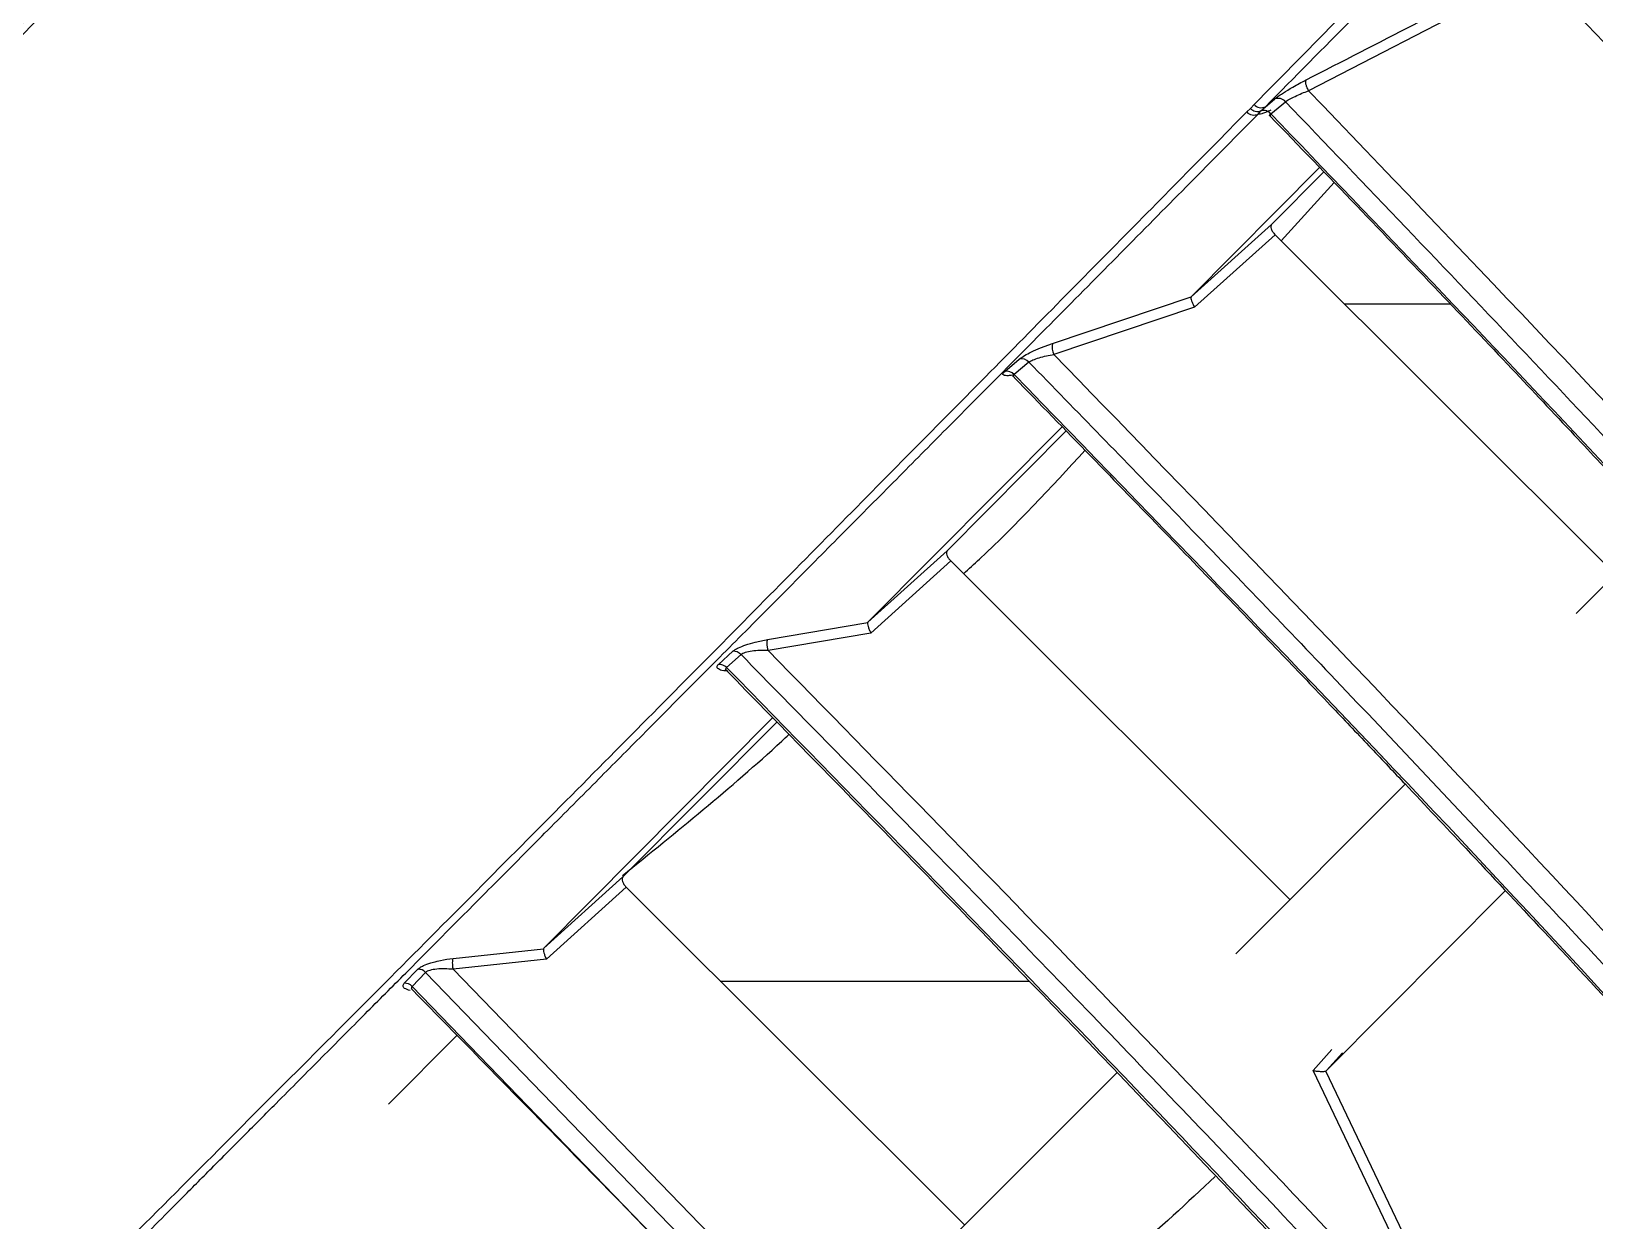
# Model space of a CAD drawing. Extents: x 525 to 613, y 487 to 635.
# Drawn here: x 595.825 to 598.949, y 575.03 to 577.407 of the extents above; entities that cross this region are included whole.
import ezdxf

# ---------------------------------------------------------------- set-up
doc = ezdxf.new("R2010")
doc.units = 0
doc.header["$MEASUREMENT"] = 0
doc.layers.add('1', color=4, linetype='Continuous')
doc.layers.add('STD TEST', color=3, linetype='Continuous')

# ---------------------------------------------------------------- blocks, each defined once
blk = doc.blocks.new('2023 VANGUARD')
at = {"layer": '1', "color": 3, "linetype": 'Continuous', "lineweight": 25}
for p, q in [((29.8296, -15.1906), (29.4172, -15.4035)), ((29.9237, -15.2191), (30.347, -15.6624)), ((29.3009, -15.4387), (29.3081, -15.4311)), ((29.3308, -15.4354), (29.349, -15.4201)), ((29.3419, -15.4497), (29.3709, -15.4253)), ((29.2936, -15.4458), (29.3009, -15.4387)), ((29.3162, -15.4502), (29.3218, -15.4438)), ((29.3218, -15.4438), (29.3308, -15.4354)), ((29.3394, -15.4483), (29.3404, -15.4542)), ((29.1826, -15.8149), (29.4391, -15.5565)), ((29.4478, -15.5655), (29.3433, -15.6706)), ((29.3626, -15.7033), (29.4684, -15.5869)), ((29.3433, -15.6706), (29.1826, -15.8149)), ((29.3504, -15.6911), (29.1892, -15.8359)), ((29.3504, -15.6911), (30.0298, -16.3695)), ((28.9053, -15.9084), (29.1826, -15.8149)), ((29.1892, -15.8359), (28.9083, -15.9306)), ((29.4888, -15.8293), (29.7004, -15.8293)), ((28.8812, -15.9174), (28.9053, -15.9084)), ((28.8099, -15.9645), (28.8389, -15.9396)), ((28.8583, -15.9456), (28.8291, -15.9706)), ((28.829, -15.9759), (28.8291, -15.9765)), ((28.5368, -16.4651), (28.9246, -16.0747)), ((28.933, -16.0832), (28.6951, -16.3224)), ((29.9517, -16.4477), (30.1215, -16.2778)), ((28.6951, -16.3224), (28.5368, -16.4651)), ((28.7021, -16.3429), (28.5425, -16.4869)), ((28.7021, -16.3429), (29.3797, -17.0196)), ((28.3363, -16.4999), (28.5362, -16.4659)), ((28.5425, -16.4869), (28.3371, -16.5219)), ((28.5362, -16.4659), (28.5368, -16.4651)), ((28.2381, -16.5495), (28.2666, -16.5235)), ((28.2831, -16.5299), (28.2544, -16.556)), ((27.8889, -17.1168), (28.3463, -16.6567)), ((28.3545, -16.665), (28.0469, -16.9743)), ((29.2716, -17.1277), (29.6104, -16.789)), ((28.0469, -16.9743), (27.8889, -17.1168)), ((28.0539, -16.9949), (27.8943, -17.1389)), ((28.0539, -16.9949), (28.7296, -17.6697)), ((29.453, -17.3611), (29.8104, -17.0017)), ((27.7079, -17.1372), (27.8883, -17.1179)), ((27.8883, -17.1179), (27.8889, -17.1168)), ((27.8943, -17.1389), (27.7079, -17.1589)), ((27.6103, -17.1866), (27.6373, -17.1586)), ((27.6528, -17.165), (27.6258, -17.193)), ((27.6373, -17.1586), (27.6419, -17.1551)), ((28.883, -18.4373), (27.6528, -17.165)), ((27.7079, -17.1589), (28.8533, -18.3417)), ((28.8426, -18.4509), (27.6258, -17.193)), ((28.2416, -17.1823), (28.8582, -17.1823)), ((27.579, -17.4284), (27.7156, -17.2911)), ((29.4263, -17.3612), (29.4639, -17.3193)), ((29.453, -17.3611), (29.4847, -17.326)), ((28.5925, -17.8068), (29.0338, -17.3655)), ((29.7043, -17.9431), (29.4263, -17.3612)), ((29.453, -17.3611), (29.4514, -17.3621)), ((29.724, -17.9325), (29.4514, -17.3621))]:
    blk.add_line(p, q, dxfattribs=at)
for centre, radius, start, end in [((29.3224, -15.4177), 0.0196, 223.0422, 295.1946), ((29.3564, -15.4377), 0.0191, 40.6618, 112.8909), ((29.3079, -15.4324), 0.0196, 223.0482, 294.9286), ((29.3154, -15.4249), 0.0199, 223.6819, 288.817), ((29.3272, -15.4625), 0.0195, 41.1237, 105.9757), ((28.9391, -15.9152), 0.0345, 168.6099, 206.5651), ((28.8436, -15.9587), 0.0197, 41.6809, 103.5625), ((28.8144, -15.9837), 0.0197, 41.6985, 103.1319), ((28.2681, -16.5438), 0.0204, 42.8777, 94.1804), ((28.2395, -16.5699), 0.0204, 42.9131, 93.8685), ((27.6378, -17.1795), 0.0209, 44.003, 91.1873), ((27.6107, -17.2075), 0.0209, 44.0445, 91.2994)]:
    blk.add_arc(centre, radius, start, end, dxfattribs=at)
for points, knots in [([(26.8663, -9.7116), (26.937, -9.7812), (27.0812, -9.923), (27.2872, -10.1253), (27.4722, -10.3069), (27.6216, -10.4534), (27.7474, -10.5767), (27.8647, -10.6918), (27.9896, -10.8141), (28.1434, -10.965), (28.3305, -11.1483), (28.5539, -11.3673), (28.7978, -11.6064), (29.1727, -11.974), (29.664, -12.4562), (30.258, -13.0407), (30.9241, -13.6973), (31.6654, -14.4298), (32.3021, -15.0605), (32.756, -15.5099), (33.0391, -15.7902), (33.347, -16.0949), (33.6662, -16.4106), (33.8829, -16.6245), (33.9883, -16.7285)], [0, 0, 0, 0, 0.029767, 0.060688, 0.086611, 0.107534, 0.123455, 0.139475, 0.15683, 0.175896, 0.204115, 0.235405, 0.26976, 0.306593, 0.392938, 0.476282, 0.556631, 0.673578, 0.789035, 0.825555, 0.865273, 0.90861, 0.955567, 1, 1, 1, 1]), ([(33.089, -17.8555), (32.8469, -17.5345), (32.3652, -16.8957), (31.5863, -15.9847), (30.7889, -15.0999), (29.9669, -14.2414), (29.1318, -13.4082), (28.2861, -12.5963), (27.4201, -11.8141), (26.5231, -11.0565), (25.896, -10.586), (25.5807, -10.3493)], [0, 0, 0, 0, 0.113392, 0.225638, 0.337341, 0.448782, 0.560233, 0.669481, 0.778832, 0.888788, 1, 1, 1, 1]), ([(32.6165, -18.3278), (32.528, -18.1961), (32.3492, -17.9299), (32.0677, -17.5326), (31.7728, -17.1325), (31.4636, -16.7304), (31.1491, -16.3383), (30.7744, -15.8893), (30.3282, -15.3796), (29.7887, -14.7964), (29.285, -14.2806), (28.8367, -13.84), (28.4614, -13.4835), (28.0918, -13.1442), (27.7284, -12.8222), (27.3605, -12.5075), (26.9058, -12.1331), (26.3605, -11.7073), (25.7337, -11.2469), (25.3112, -10.9616), (25.103, -10.821)], [0, 0, 0, 0, 0.0447089, 0.0903487, 0.1369096, 0.1843794, 0.2327447, 0.2779544, 0.3484175, 0.4226792, 0.500679, 0.5505248, 0.5989031, 0.6457948, 0.691185, 0.7350623, 0.7815627, 0.8564232, 0.9292521, 1, 1, 1, 1]), ([(27.9872, -14.123), (27.9722, -14.138), (27.9409, -14.1694), (27.8908, -14.2197), (27.8353, -14.2754), (27.7743, -14.3367), (27.7075, -14.4038), (27.6311, -14.4805), (27.5522, -14.5598), (27.4726, -14.6397), (27.3981, -14.7145), (27.3248, -14.7882), (27.2628, -14.8505), (27.2117, -14.9019), (27.1688, -14.9451), (27.123, -14.9911), (27.0744, -15.04), (27.0229, -15.0918), (26.9443, -15.171), (26.8392, -15.2768), (26.6991, -15.4178), (26.5476, -15.5701), (26.3836, -15.735), (26.2169, -15.9025), (26.0853, -16.0348), (25.9901, -16.1305), (25.9304, -16.1905), (25.8685, -16.2528), (25.8042, -16.3175), (25.7376, -16.3845), (25.6826, -16.4398), (25.6401, -16.4825), (25.6041, -16.5188), (25.5559, -16.5672), (25.4903, -16.6332), (25.4089, -16.7151), (25.3114, -16.8132), (25.24, -16.8851), (25.2017, -16.9236)], [0, 0, 0, 0, 0.020725, 0.043459, 0.068203, 0.094956, 0.123719, 0.154491, 0.191833, 0.221797, 0.251605, 0.281257, 0.308509, 0.323986, 0.340419, 0.35781, 0.376156, 0.395459, 0.415718, 0.463883, 0.511317, 0.567458, 0.624789, 0.681766, 0.736941, 0.755717, 0.775071, 0.795005, 0.815518, 0.83661, 0.858281, 0.867298, 0.876345, 0.891857, 0.911979, 0.93671, 0.96605, 1, 1, 1, 1]), ([(27.9916, -14.1456), (27.8997, -14.2376), (27.7159, -14.4216), (27.4105, -14.7271), (27.0871, -15.0506), (26.7473, -15.3917), (26.3914, -15.7487), (26.0175, -16.1252), (25.6263, -16.5202), (25.3474, -16.8019), (25.208, -16.9428)], [0, 0, 0, 0, 0.1249883, 0.249985, 0.3749888, 0.4999978, 0.6250049, 0.7500086, 0.8750078, 1, 1, 1, 1]), ([(29.1292, -14.3048), (29.4256, -14.6058), (30.0184, -15.2078), (30.5757, -15.8428), (30.8544, -16.1603)], [0, 0, 0, 0, 0.499996, 1, 1, 1, 1]), ([(29.3081, -15.4311), (29.3665, -15.3719), (29.4832, -15.2535), (29.5906, -15.1446), (29.6443, -15.0901)], [0, 0, 0, 0, 0.499983, 1, 1, 1, 1]), ([(29.3308, -15.4354), (29.3893, -15.3762), (29.5066, -15.2575), (29.6145, -15.1484), (29.6685, -15.0937)], [0, 0, 0, 0, 0.498629, 1, 1, 1, 1]), ([(29.4125, -15.3815), (29.4844, -15.3446), (29.5896, -15.2908), (29.717, -15.2248), (29.7789, -15.1926), (29.8096, -15.1766), (29.8187, -15.1718), (29.8217, -15.1703), (29.8227, -15.1697)], [0, 0, 0, 0, 0.525191, 0.767852, 0.932622, 0.97854, 0.992331, 1, 1, 1, 1]), ([(29.349, -15.4201), (29.3508, -15.4187), (29.3544, -15.4158), (29.3647, -15.4088), (29.3756, -15.4019), (29.3841, -15.3971), (29.3859, -15.396)], [0, 0, 0, 0, 0.231075, 0.468711, 0.885248, 1, 1, 1, 1]), ([(29.3859, -15.396), (29.39, -15.3937), (29.3988, -15.3886), (29.4077, -15.384), (29.4125, -15.3815)], [0, 0, 0, 0, 0.454279, 1, 1, 1, 1]), ([(29.4172, -15.4035), (29.4166, -15.4022), (29.4153, -15.3998), (29.4133, -15.3951), (29.4117, -15.3898), (29.4112, -15.3854), (29.4116, -15.3827), (29.4122, -15.3819), (29.4125, -15.3815)], [0, 0, 0, 0, 0.136829, 0.267139, 0.499999, 0.73286, 0.863171, 1, 1, 1, 1]), ([(29.3709, -15.4253), (29.372, -15.4246), (29.374, -15.4231), (29.3802, -15.4196), (29.39, -15.4146), (29.4036, -15.4084), (29.4127, -15.4051), (29.4172, -15.4035)], [0, 0, 0, 0, 0.119881, 0.242868, 0.495429, 0.750488, 1, 1, 1, 1]), ([(31.2516, -17.4793), (30.9459, -17.13), (30.3345, -16.4316), (29.6921, -15.7607), (29.3709, -15.4253)], [0, 0, 0, 0, 0.500027, 1, 1, 1, 1]), ([(29.4172, -15.4035), (29.72, -15.7196), (30.3257, -16.3518), (30.9042, -17.0083), (31.1935, -17.3366)], [0, 0, 0, 0, 0.49994, 1, 1, 1, 1]), ([(26.513, -18.2461), (26.6532, -18.1059), (26.9335, -17.8256), (27.3264, -17.4323), (27.7009, -17.0565), (28.0561, -16.6987), (28.3947, -16.3564), (28.7162, -16.0311), (29.0196, -15.7236), (29.2022, -15.5384), (29.2936, -15.4458)], [0, 0, 0, 0, 0.124992, 0.249991, 0.374994, 0.500001, 0.625009, 0.750013, 0.875011, 1, 1, 1, 1]), ([(26.5322, -18.2523), (26.5673, -18.217), (26.6309, -18.1532), (26.715, -18.0689), (26.7787, -18.005), (26.8225, -17.961), (26.8484, -17.9349), (26.8726, -17.9106), (26.9016, -17.8815), (26.9397, -17.8432), (26.9776, -17.8051), (27.0207, -17.7618), (27.0656, -17.7167), (27.1155, -17.6666), (27.1678, -17.6141), (27.2275, -17.554), (27.2907, -17.4906), (27.3642, -17.4167), (27.4445, -17.3359), (27.5308, -17.2492), (27.6221, -17.1574), (27.7134, -17.0656), (27.8058, -16.9726), (27.897, -16.8809), (27.9887, -16.7887), (28.0838, -16.693), (28.1793, -16.5968), (28.2811, -16.4944), (28.3853, -16.3895), (28.4902, -16.2838), (28.5929, -16.1805), (28.693, -16.0795), (28.8508, -15.9205), (29.0649, -15.7043), (29.2314, -15.536), (29.3162, -15.4502)], [0, 0, 0, 0, 0.031102, 0.056282, 0.075541, 0.088878, 0.096293, 0.099337, 0.111164, 0.122963, 0.134733, 0.146474, 0.1633, 0.177064, 0.193684, 0.213162, 0.234458, 0.254875, 0.284974, 0.313681, 0.340995, 0.377161, 0.406953, 0.436616, 0.472631, 0.504105, 0.538698, 0.576408, 0.616164, 0.655115, 0.695362, 0.734534, 0.772763, 0.884269, 1, 1, 1, 1]), ([(29.3414, -15.4423), (29.3379, -15.4438), (29.3308, -15.4469), (29.3234, -15.4494), (29.3182, -15.4507), (29.3169, -15.4504), (29.3162, -15.4502)], [0, 0, 0, 0, 0.266424, 0.535764, 0.768689, 1, 1, 1, 1]), ([(29.3408, -15.4538), (29.3401, -15.4536), (29.3388, -15.4532), (29.3396, -15.4516), (29.3411, -15.4503), (29.3419, -15.4497)], [0, 0, 0, 0, 0.403689, 0.705018, 1, 1, 1, 1]), ([(29.3404, -15.4542), (29.3979, -15.5137), (29.511, -15.6306), (29.6718, -15.799), (29.8168, -15.9519), (29.9415, -16.0845), (30.0461, -16.1965), (30.1341, -16.2913), (30.2238, -16.3883), (30.3304, -16.5043), (30.4658, -16.6528), (30.6267, -16.831), (30.8127, -17.0395), (31.0148, -17.2688), (31.1536, -17.4298), (31.2231, -17.5104)], [0, 0, 0, 0, 0.089075, 0.174907, 0.250452, 0.31571, 0.370682, 0.415366, 0.454818, 0.512821, 0.584886, 0.671012, 0.771199, 0.885449, 1, 1, 1, 1]), ([(29.3419, -15.4497), (29.558, -15.675), (29.9903, -16.1257), (30.6237, -16.8158), (31.0336, -17.2865), (31.2386, -17.5218)], [0, 0, 0, 0, 0.333307, 0.666645, 1, 1, 1, 1]), ([(29.3433, -15.6706), (29.3426, -15.6716), (29.3412, -15.6738), (29.3423, -15.6793), (29.3452, -15.6853), (29.3487, -15.6892), (29.3504, -15.6911)], [0, 0, 0, 0, 0.253415, 0.505542, 0.75205, 1, 1, 1, 1]), ([(29.1826, -15.8149), (29.1824, -15.8154), (29.1819, -15.8163), (29.182, -15.8189), (29.183, -15.8231), (29.1855, -15.8293), (29.1879, -15.8336), (29.1892, -15.8359)], [0, 0, 0, 0, 0.143766, 0.277716, 0.511044, 0.744827, 1, 1, 1, 1]), ([(28.8389, -15.9396), (28.8422, -15.9373), (28.8482, -15.9329), (28.8636, -15.9249), (28.8751, -15.92), (28.8812, -15.9174)], [0, 0, 0, 0, 0.351668, 0.658306, 1, 1, 1, 1]), ([(28.8583, -15.9456), (28.8593, -15.9449), (28.8614, -15.9435), (28.868, -15.9406), (28.8786, -15.9368), (28.8933, -15.9329), (28.9033, -15.9314), (28.9083, -15.9306)], [0, 0, 0, 0, 0.1173242, 0.2382321, 0.4886148, 0.744819, 1, 1, 1, 1]), ([(28.9083, -15.9306), (29.1758, -16.2064), (29.7108, -16.7579), (30.2303, -17.3239), (30.49, -17.6069)], [0, 0, 0, 0, 0.499948, 1, 1, 1, 1]), ([(28.8583, -15.9456), (28.9543, -16.0442), (29.1561, -16.2513), (29.4711, -16.5797), (29.8129, -16.9412), (30.1806, -17.3363), (30.4318, -17.6134), (30.5622, -17.7571)], [0, 0, 0, 0, 0.165885, 0.348821, 0.548819, 0.765883, 1, 1, 1, 1]), ([(28.8276, -15.9714), (28.8268, -15.9715), (28.8227, -15.9724), (28.815, -15.973), (28.8074, -15.9725), (28.8052, -15.9694), (28.8085, -15.966), (28.8099, -15.9645)], [0, 0, 0, 0, 0.043093, 0.223001, 0.524117, 0.781666, 1, 1, 1, 1]), ([(28.8294, -15.9762), (28.8284, -15.9756), (28.8266, -15.9746), (28.827, -15.9726), (28.8284, -15.9712), (28.8291, -15.9706)], [0, 0, 0, 0, 0.401527, 0.704467, 1, 1, 1, 1]), ([(28.829, -15.9765), (28.88, -16.0288), (28.9806, -16.1319), (29.1243, -16.2802), (29.2543, -16.4152), (29.3663, -16.5321), (29.4604, -16.6308), (29.5396, -16.7142), (29.628, -16.8075), (29.7427, -16.9292), (29.898, -17.095), (30.0866, -17.2982), (30.2982, -17.5282), (30.4458, -17.6915), (30.5202, -17.7738)], [0, 0, 0, 0, 0.088774, 0.175045, 0.250975, 0.316566, 0.371816, 0.416727, 0.456379, 0.528032, 0.620036, 0.732393, 0.865102, 1, 1, 1, 1]), ([(30.5423, -17.7918), (30.2614, -17.4839), (29.6998, -16.8682), (29.1193, -16.2698), (28.8291, -15.9706)], [0, 0, 0, 0, 0.500025, 1, 1, 1, 1]), ([(28.7278, -16.3685), (28.7384, -16.3588), (28.8236, -16.2809), (28.9021, -16.1961), (28.9707, -16.1219)], [0, 0, 0, 0, 0.124682, 1, 1, 1, 1]), ([(28.6951, -16.3224), (28.6944, -16.3235), (28.693, -16.3257), (28.6941, -16.3312), (28.697, -16.3373), (28.7004, -16.341), (28.7021, -16.3429)], [0, 0, 0, 0, 0.2557162, 0.5090302, 0.7541371, 1, 1, 1, 1]), ([(28.5362, -16.4659), (28.5361, -16.4668), (28.5358, -16.4686), (28.537, -16.4737), (28.5392, -16.4801), (28.5414, -16.4845), (28.5425, -16.4869)], [0, 0, 0, 0, 0.232283, 0.486183, 0.732538, 1, 1, 1, 1]), ([(28.2666, -16.5235), (28.268, -16.5223), (28.2709, -16.5201), (28.2794, -16.5157), (28.2927, -16.5104), (28.3129, -16.5044), (28.328, -16.5015), (28.3363, -16.4999)], [0, 0, 0, 0, 0.121051, 0.246209, 0.460002, 0.701191, 1, 1, 1, 1]), ([(28.3371, -16.5219), (28.3317, -16.5217), (28.321, -16.5214), (28.3051, -16.523), (28.2935, -16.5253), (28.2863, -16.5278), (28.2841, -16.5292), (28.2831, -16.5299)], [0, 0, 0, 0, 0.260914, 0.518889, 0.767329, 0.885868, 1, 1, 1, 1]), ([(28.3371, -16.5219), (28.3367, -16.5194), (28.3359, -16.5147), (28.3354, -16.5082), (28.3354, -16.5028), (28.336, -16.5009), (28.3363, -16.4999)], [0, 0, 0, 0, 0.265116, 0.5, 0.734884, 1, 1, 1, 1]), ([(28.3371, -16.5219), (28.5671, -16.7567), (29.027, -17.2264), (29.4785, -17.7042), (29.7043, -17.9431)], [0, 0, 0, 0, 0.499964, 1, 1, 1, 1]), ([(28.256, -16.5626), (28.2534, -16.5625), (28.245, -16.5622), (28.2375, -16.5593), (28.2338, -16.5548), (28.2367, -16.5512), (28.2381, -16.5495)], [0, 0, 0, 0, 0.151825, 0.485899, 0.765328, 1, 1, 1, 1]), ([(28.2565, -16.5635), (28.2551, -16.5626), (28.2528, -16.561), (28.2525, -16.5583), (28.2538, -16.5568), (28.2544, -16.556)], [0, 0, 0, 0, 0.397018, 0.703652, 1, 1, 1, 1]), ([(29.7386, -18.1022), (29.4938, -17.8421), (29.0042, -17.3218), (28.5043, -16.8113), (28.2544, -16.556)], [0, 0, 0, 0, 0.500017, 1, 1, 1, 1]), ([(29.7687, -18.0782), (29.6349, -17.9355), (29.375, -17.6582), (28.9926, -17.2584), (28.6313, -16.8849), (28.3965, -16.6456), (28.2831, -16.5299)], [0, 0, 0, 0, 0.273502, 0.531332, 0.773494, 1, 1, 1, 1]), ([(28.2513, -16.5591), (28.4773, -16.7897), (28.9697, -17.2922), (29.4519, -17.8044), (29.7128, -18.0814)], [0, 0, 0, 0, 0.459009, 1, 1, 1, 1]), ([(28.0465, -16.9713), (28.1544, -16.8841), (28.2673, -16.7928), (28.3739, -16.6944), (28.3787, -16.69)], [0, 0, 0, 0, 0.955181, 1, 1, 1, 1]), ([(28.0469, -16.9743), (28.0462, -16.9754), (28.0448, -16.9776), (28.0459, -16.9831), (28.0488, -16.9892), (28.0522, -16.993), (28.0539, -16.9949)], [0, 0, 0, 0, 0.256611, 0.510393, 0.754958, 1, 1, 1, 1]), ([(27.8883, -17.1179), (27.8882, -17.1187), (27.888, -17.1206), (27.8891, -17.1257), (27.8912, -17.1321), (27.8932, -17.1366), (27.8943, -17.1389)], [0, 0, 0, 0, 0.229774, 0.481892, 0.730081, 1, 1, 1, 1]), ([(27.6419, -17.1551), (27.644, -17.1539), (27.6498, -17.1507), (27.6593, -17.147), (27.667, -17.1451), (27.6689, -17.1447)], [0, 0, 0, 0, 0.305166, 0.825859, 1, 1, 1, 1]), ([(27.6689, -17.1447), (27.6734, -17.1434), (27.6859, -17.14), (27.6993, -17.1383), (27.7079, -17.1372)], [0, 0, 0, 0, 0.362876, 1, 1, 1, 1]), ([(27.7079, -17.1589), (27.7076, -17.1565), (27.7071, -17.1519), (27.7069, -17.1456), (27.7071, -17.1402), (27.7076, -17.1383), (27.7079, -17.1372)], [0, 0, 0, 0, 0.264653, 0.499999, 0.735346, 1, 1, 1, 1]), ([(27.7079, -17.1589), (27.7023, -17.1585), (27.6914, -17.1575), (27.6752, -17.1582), (27.6632, -17.1602), (27.6559, -17.1626), (27.6538, -17.1642), (27.6528, -17.165)], [0, 0, 0, 0, 0.26333, 0.522133, 0.769642, 0.887094, 1, 1, 1, 1]), ([(27.6218, -17.2013), (27.6178, -17.2), (27.6103, -17.1976), (27.6065, -17.1922), (27.6091, -17.1884), (27.6103, -17.1866)], [0, 0, 0, 0, 0.394926, 0.723055, 1, 1, 1, 1]), ([(27.624, -17.1975), (27.8083, -17.3852), (28.2092, -17.7933), (28.604, -18.2072), (28.8172, -18.4308)], [0, 0, 0, 0, 0.45983, 1, 1, 1, 1]), ([(27.6258, -17.193), (27.6252, -17.1938), (27.6241, -17.1956), (27.6249, -17.1987), (27.6275, -17.2006), (27.629, -17.2017)], [0, 0, 0, 0, 0.295905, 0.604296, 1, 1, 1, 1]), ([(29.4263, -17.3612), (29.429, -17.3616), (29.4343, -17.3624), (29.4417, -17.3629), (29.4479, -17.3629), (29.4503, -17.3624), (29.4514, -17.3621)], [0, 0, 0, 0, 0.2796424, 0.5404815, 0.7804452, 1, 1, 1, 1]), ([(29.2304, -17.5728), (29.1748, -17.6251), (29.0246, -17.7662), (28.8514, -17.883), (28.7424, -17.9566)], [0, 0, 0, 0, 0.370714, 1, 1, 1, 1]), ([(31.2487, -17.587), (31.1397, -17.6336), (30.9217, -17.7268), (30.5534, -17.8788), (30.1591, -18.0376), (29.8714, -18.1476), (29.7276, -18.2026)], [0, 0, 0, 0, 0.249996, 0.499995, 0.749996, 1, 1, 1, 1]), ([(31.252, -17.5934), (31.1649, -17.6305), (30.9931, -17.7037), (30.775, -17.7941), (30.6185, -17.8582), (30.5278, -17.8951), (30.4379, -17.9314), (30.3554, -17.9645), (30.2633, -18.0012), (30.1598, -18.0422), (30.0439, -18.0876), (29.9351, -18.1298), (29.8332, -18.169), (29.7648, -18.195), (29.7306, -18.208)], [0, 0, 0, 0, 0.200875, 0.396231, 0.456503, 0.516239, 0.57544, 0.630724, 0.673355, 0.748347, 0.821887, 0.882771, 0.941398, 1, 1, 1, 1])]:
    blk.add_open_spline(points, degree=3, knots=knots, dxfattribs=at)
blk = doc.blocks.new('2026 Vanguard')
at = {"layer": 'STD TEST', "color": 1}
blk.add_blockref('2023 VANGUARD', (44.1613, 88.209), dxfattribs=at)

msp = doc.modelspace()

# ---------------------------------------------------------------- block references
at = {"layer": '1'}
msp.add_blockref('2026 Vanguard', (524.7985, 504.4821), dxfattribs=at)

doc.saveas('drawing.dxf')
